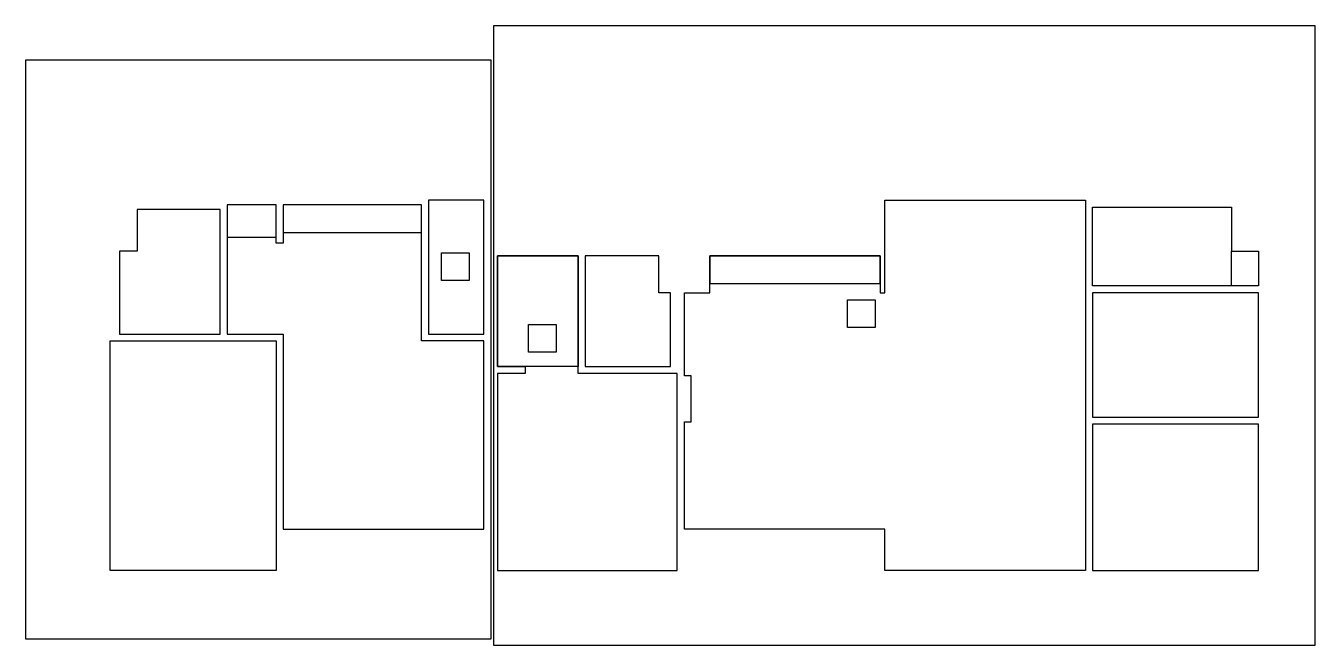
# Model space of a CAD drawing. Header units: metres. Extents: x -7628 to 20332, y 28903 to 42332.
import ezdxf

# ---------------------------------------------------------------- set-up
doc = ezdxf.new("R2010")
doc.units = ezdxf.units.M
doc.layers.add('AREE LEONARDO', color=5, linetype='Continuous')

msp = doc.modelspace()

# ---------------------------------------------------------------- linework, layer by layer
at = {"layer": 'AREE LEONARDO', "color": 4}
for points in [[(2512, 28903), (20332, 28903), (20332, 42332), (2512, 42332)], [(2456, 29031), (-7628, 29031), (-7628, 41592), (2456, 41592)]]:
    msp.add_lwpolyline(points, close=True, dxfattribs=at)
at = {"layer": 'AREE LEONARDO', "color": 3}
for points in [[(-5598, 37449), (-5598, 35649), (-3412, 35649), (-3412, 38349), (-5212, 38349), (-5212, 37449)], [(15502, 38399), (18516, 38399), (18516, 37449), (19102, 37449), (19102, 36696), (15502, 36696)], [(6102, 37346), (4502, 37346), (4502, 34946), (6352, 34946), (6352, 36546), (6102, 36546)]]:
    msp.add_lwpolyline(points, close=True, dxfattribs=at)
at = {"layer": 'AREE LEONARDO', "color": 2}
for points in [[(-3262, 37749), (-2198, 37749), (-2198, 38449), (-3262, 38449)], [(-2048, 37849), (952, 37849), (952, 38449), (-2048, 38449)], [(2602, 37346), (4352, 37346), (4352, 34946), (2602, 34946)], [(7203, 36746), (10902, 36746), (10902, 37346), (7203, 37346)], [(18516, 37449), (19102, 37449), (19102, 36696), (18516, 36696)]]:
    msp.add_lwpolyline(points, close=True, dxfattribs=at)
at = {"layer": 'AREE LEONARDO', "color": 5}
for points in [[(-3262, 38449), (-3262, 35649), (-2048, 35649), (-2048, 31420), (2302, 31420), (2302, 35499), (952, 35499), (952, 38449), (-2048, 38449), (-2048, 37622), (-2198, 37622), (-2198, 38449)], [(6652, 31420), (6652, 33746), (6802, 33746), (6802, 34746), (6652, 34746), (6652, 36546), (7203, 36546), (7203, 37346), (10902, 37346), (10902, 36546), (11002, 36546), (11002, 38549), (15352, 38549), (15352, 30520), (11002, 30520), (11002, 31420)], [(4352, 37346), (2602, 37346), (2602, 34946), (3202, 34946), (3202, 34796), (2602, 34796), (2602, 30520), (6498, 30520), (6498, 34796), (4352, 34796)], [(15502, 33846), (19102, 33846), (19102, 36546), (15502, 36546)], [(-5798, 35499), (-2198, 35499), (-2198, 30520), (-5798, 30520)], [(19102, 33696), (15502, 33696), (15502, 30520), (19102, 30520)]]:
    msp.add_lwpolyline(points, close=True, dxfattribs=at)
at = {"layer": 'AREE LEONARDO', "color": 6}
msp.add_lwpolyline([(1102, 35649), (2302, 35649), (2302, 38549), (1102, 38549)], close=True, dxfattribs=at)
at = {"layer": 'AREE LEONARDO', "color": 1}
for points in [[(1385, 37412), (1985, 37412), (1985, 36812), (1385, 36812)], [(10187, 36391), (10787, 36391), (10787, 35791), (10187, 35791)], [(3272, 35857), (3872, 35857), (3872, 35257), (3272, 35257)]]:
    msp.add_lwpolyline(points, close=True, dxfattribs=at)

doc.saveas('drawing.dxf')
